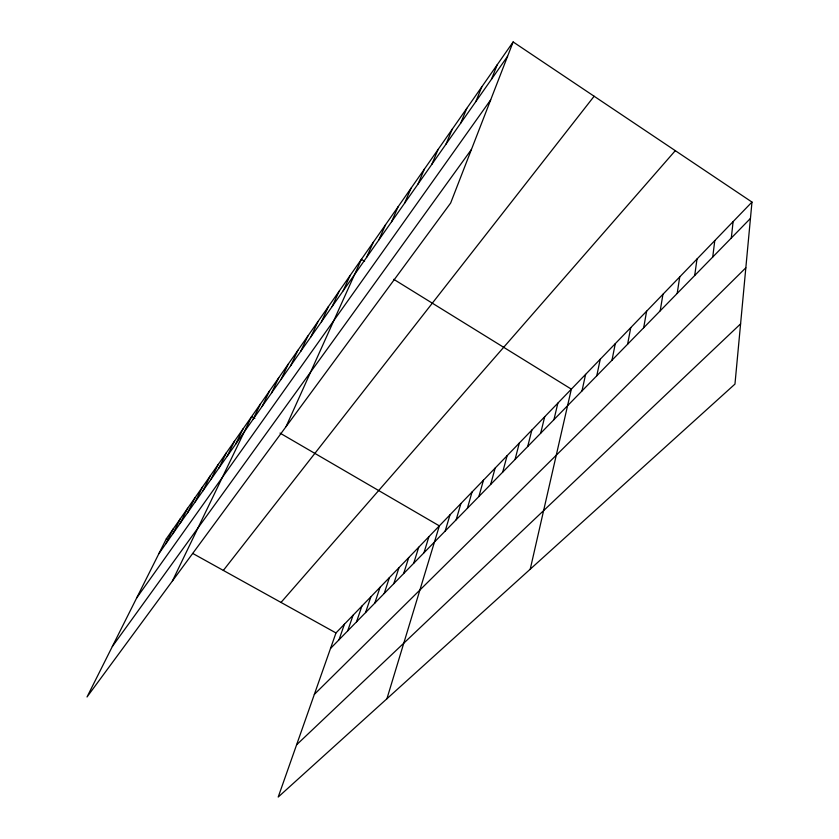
<?xml version="1.0" encoding="UTF-8"?>
<svg xmlns="http://www.w3.org/2000/svg" width="839" height="839" viewBox="0 0 839 839"><rect width="100%" height="100%" fill="white"/><g stroke="black" fill="none" stroke-linecap="round" stroke-linejoin="round"><path stroke-width="1.26" d="M751.975 202.073L734.964 384.084L278.202 797.05L335.978 632.942L751.975 202.073L513.143 41.95L166.342 538.785L87.025 696.978L450.658 203.028L513.143 41.95M731.304 238.035L733.108 221.611M712.731 257.049L714.786 240.583M694.702 275.507L697.01 258.999M677.199 293.43L679.726 276.891M660.199 310.839L662.946 294.279M643.681 327.766L646.617 311.196M627.614 344.221L630.739 327.64M611.988 360.225L615.291 343.633M596.781 375.788L600.252 359.207M581.983 390.943L585.612 374.372M530.238 569.178L571.349 389.149L393.732 279.314M553.95 419.657L557.862 403.129M540.662 433.26L544.7 416.752M527.7 446.537L531.853 430.061M515.052 459.489L519.32 443.044M502.708 472.126L507.092 455.713M490.658 484.47L495.136 468.089M478.891 496.52L483.463 480.181M467.396 508.298L472.053 492M456.164 519.792L460.905 503.547M445.184 531.035L450.008 514.831M386.915 698.761L439.353 525.875L280.016 433.102M423.957 552.775L428.928 536.677M413.69 563.294L418.724 547.238M403.643 573.572L408.74 557.578M393.816 583.64L398.976 567.699M384.199 593.488L389.411 577.599M374.781 603.136L380.046 587.3M365.563 612.575L370.869 596.802M356.533 621.825L361.882 606.115M347.682 630.886L353.072 615.239M339.008 639.769L344.441 624.174M491.455 79.306L497.212 64.781M475.849 101.561L481.764 86.91M460.716 123.144L466.778 108.378M446.044 144.077L452.242 129.196M431.802 164.392L438.126 149.415M417.979 184.108L424.419 169.059M404.555 203.258L411.1 188.135M391.509 221.863L398.158 206.677M378.84 239.944L385.573 224.716M366.507 257.531L373.324 242.261M286.068 426.611L361.41 259.324L364.566 261.275M343.182 290.797L350.146 275.465M332.15 306.539L339.166 291.185M321.389 321.882L328.469 306.518M310.902 336.848L318.033 321.473M300.677 351.436L307.85 336.051M290.693 365.668L297.918 350.283M280.96 379.553L288.217 364.178M271.458 393.103L278.747 377.739M262.177 406.338L269.508 390.995M253.116 419.259L260.468 403.937M172.404 581.008L251.637 416.584L254.825 418.43M235.612 444.23L243.016 428.939M227.159 456.29L234.574 441.031M218.895 468.078L226.331 452.85M210.809 479.614L218.255 464.407M202.902 490.888L210.358 475.723M195.162 501.921L202.629 486.788M180.186 523.295L187.663 508.235M187.59 512.723L195.068 497.632M172.928 533.646L180.406 518.628M165.818 543.777L173.306 528.811M158.854 553.709L507.564 56.328M136.705 597.903L490.679 99.851M112.332 646.502L471.434 149.468M223.342 570.426L594.127 96.244M281.013 602.433L675.301 150.663M330.514 648.474L750.444 218.423M314.342 694.388L745.829 267.809M296.597 744.801L740.596 323.864M166.342 538.785L168.545 540.001M192.771 553.457L335.978 632.942"/></g></svg>
